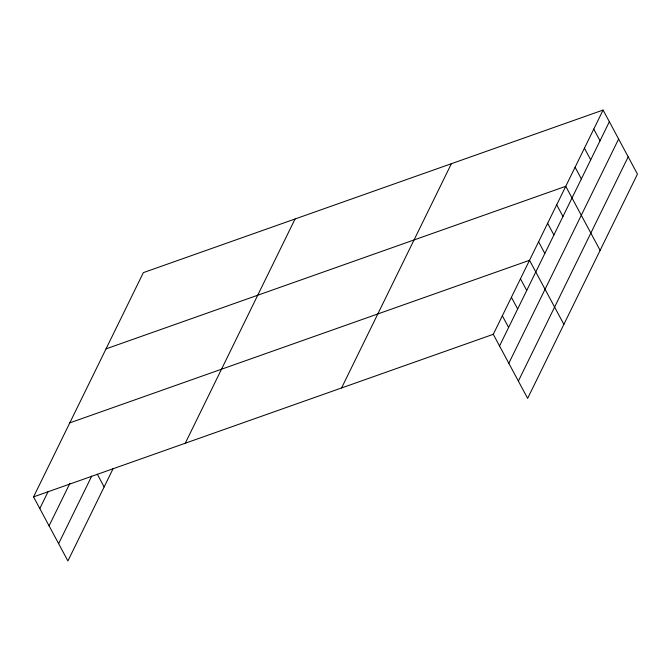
<?xml version="1.0" encoding="UTF-8"?>
<svg xmlns="http://www.w3.org/2000/svg" width="671" height="671" viewBox="0 0 671 671"><rect width="100%" height="100%" fill="white"/><g stroke="black" fill="none" stroke-linecap="round" stroke-linejoin="round"><path stroke-width="1.01" d="M113.198 468.442L67.905 560.948L33.55 496.884L143.359 272.627L603.095 110.052L637.45 174.116L527.641 398.373L493.286 334.309L603.095 110.052M39.807 508.551L47.96 491.902M49.075 525.846L69.918 483.288M58.629 543.653L91.701 476.125M185.263 443.229L295.072 218.972M341.573 387.955L451.382 163.699M499.551 345.984L609.36 121.728M508.819 363.271L618.628 139.014M518.373 381.086L628.182 156.829M106.026 348.87L565.762 186.303L600.117 250.367M69.784 422.873L529.528 260.306L563.875 324.37M33.55 496.884L493.286 334.309M593.768 129.117L600.025 140.784M584.433 148.174L590.69 159.849M575.097 167.238L581.354 178.914M556.704 204.806L562.961 216.473M547.645 223.3L553.902 234.976M538.587 241.803L544.844 253.479M520.47 278.809L526.727 290.476M511.411 297.312L517.668 308.979M502.344 315.806L508.61 327.482M97.312 474.204L104.139 486.945"/></g></svg>
